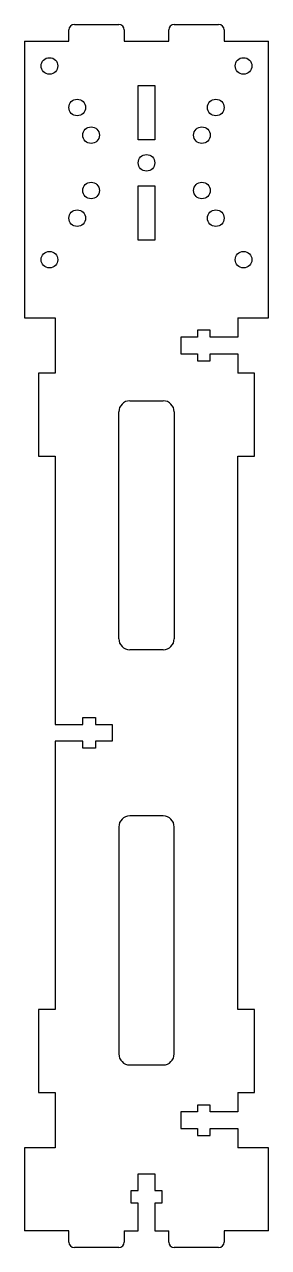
# Model space of a CAD drawing. Extents: x -22 to 22, y -110 to 110.
import ezdxf

# ---------------------------------------------------------------- set-up
doc = ezdxf.new("R2010")
doc.units = 0
doc.layers.get('0').update_dxf_attribs({"linetype": 'continuous'})

# ---------------------------------------------------------------- blocks, each defined once
blk = doc.blocks.new('FILLET001')
at = {"color": 0}
for p, q in [((-13, 110.5), (-5, 110.5)), ((5, 110.5), (13, 110.5)), ((-14, 107.5), (-14, 109.5)), ((-4, 109.5), (-4, 107.5)), ((4, 107.5), (4, 109.5)), ((14, 109.5), (14, 107.5)), ((-22, 107.5), (-14, 107.5)), ((-22, 107.5), (-22, 57.5)), ((-4, 107.5), (4, 107.5)), ((14, 107.5), (22, 107.5)), ((22, 57.5), (22, 107.5)), ((-1.5, 89.65), (-1.5, 99.45)), ((-1.5, 99.45), (1.5, 99.45)), ((1.5, 99.45), (1.5, 89.65)), ((1.5, 89.65), (-1.5, 89.65)), ((-1.5, 71.55), (-1.5, 81.35)), ((-1.5, 81.35), (1.5, 81.35)), ((1.5, 81.35), (1.5, 71.55)), ((1.5, 71.55), (-1.5, 71.55)), ((-22, 57.5), (-16.5, 57.5)), ((-16.5, 57.5), (-16.5, 47.5)), ((16.5, 57.5), (22, 57.5)), ((16.5, 57.5), (16.5, 54)), ((11.5, 55.25), (9.2, 55.25)), ((9.2, 55.25), (9.2, 54)), ((11.5, 54), (11.5, 55.25)), ((9.2, 54), (6.2, 54)), ((6.2, 54), (6.2, 51)), ((16.5, 54), (11.5, 54)), ((6.2, 51), (9.2, 51)), ((9.2, 51), (9.2, 49.75)), ((11.5, 49.75), (11.5, 51)), ((11.5, 51), (16.5, 51)), ((16.5, 51), (16.5, 47.5)), ((9.2, 49.75), (11.5, 49.75)), ((-16.5, 47.5), (-19.5, 47.5)), ((-19.5, 47.5), (-19.5, 32.5)), ((19.5, 47.5), (16.5, 47.5)), ((19.5, 32.5), (19.5, 47.5)), ((-3, 42.5), (3, 42.5)), ((-5, -0.5), (-5, 40.5)), ((5, 40.5), (5, -0.5)), ((-19.5, 32.5), (-16.5, 32.5)), ((-16.5, 32.5), (-16.5, -16)), ((16.5, 32.5), (19.5, 32.5)), ((16.5, -67.5), (16.5, 32.5)), ((3, -2.5), (-3, -2.5)), ((-11.5, -16), (-11.5, -14.75)), ((-11.5, -14.75), (-9.2, -14.75)), ((-9.2, -14.75), (-9.2, -16)), ((-16.5, -16), (-11.5, -16)), ((-9.2, -16), (-6.2, -16)), ((-6.2, -16), (-6.2, -19)), ((-11.5, -19), (-16.5, -19)), ((-16.5, -19), (-16.5, -67.5)), ((-11.5, -20.25), (-11.5, -19)), ((-6.2, -19), (-9.2, -19)), ((-9.2, -19), (-9.2, -20.25)), ((-9.2, -20.25), (-11.5, -20.25)), ((3, -32.5), (-3, -32.5)), ((-5, -34.5), (-5, -75.5)), ((5, -75.5), (5, -34.5)), ((-16.5, -67.5), (-19.5, -67.5)), ((-19.5, -67.5), (-19.5, -82.5)), ((19.5, -67.5), (16.5, -67.5)), ((19.5, -82.5), (19.5, -67.5)), ((-3, -77.5), (3, -77.5)), ((-19.5, -82.5), (-16.5, -82.5)), ((-16.5, -82.5), (-16.5, -92.5)), ((16.5, -82.5), (19.5, -82.5)), ((16.5, -82.5), (16.5, -86)), ((9.2, -86), (6.2, -86)), ((6.2, -86), (6.2, -89)), ((11.5, -84.75), (9.2, -84.75)), ((9.2, -84.75), (9.2, -86)), ((11.5, -86), (11.5, -84.75)), ((16.5, -86), (11.5, -86)), ((6.2, -89), (9.2, -89)), ((9.2, -89), (9.2, -90.25)), ((9.2, -90.25), (11.5, -90.25)), ((11.5, -90.25), (11.5, -89)), ((11.5, -89), (16.5, -89)), ((16.5, -89), (16.5, -92.5)), ((-16.5, -92.5), (-22, -92.5)), ((-22, -92.5), (-22, -107.5)), ((22, -92.5), (16.5, -92.5)), ((22, -107.5), (22, -92.5)), ((-1.5, -100.2), (-1.5, -97.2)), ((-1.5, -97.2), (1.5, -97.2)), ((1.5, -97.2), (1.5, -100.2)), ((-2.75, -102.5), (-2.75, -100.2)), ((-2.75, -100.2), (-1.5, -100.2)), ((1.5, -100.2), (2.75, -100.2)), ((2.75, -100.2), (2.75, -102.5)), ((-1.5, -102.5), (-2.75, -102.5)), ((-1.5, -107.5), (-1.5, -102.5)), ((2.75, -102.5), (1.5, -102.5)), ((1.5, -102.5), (1.5, -107.5)), ((-14, -107.5), (-22, -107.5)), ((-14, -109.5), (-14, -107.5)), ((-4, -107.5), (-4, -109.5)), ((-4, -107.5), (-1.5, -107.5)), ((1.5, -107.5), (4, -107.5)), ((4, -109.5), (4, -107.5)), ((22, -107.5), (14, -107.5)), ((14, -107.5), (14, -109.5)), ((-5, -110.5), (-13, -110.5)), ((13, -110.5), (5, -110.5))]:
    blk.add_line(p, q, dxfattribs=at)
for centre in [(-17.5, 103), (17.5, 103), (-12.5, 95.5), (12.5, 95.5), (-10, 90.5), (10, 90.5), (0, 85.5), (-10, 80.5), (10, 80.5), (-12.5, 75.5), (12.5, 75.5), (-17.5, 68), (17.5, 68)]:
    blk.add_circle(centre, 1.5, dxfattribs=at)
for centre, radius, start, end in [((-13, 109.5), 1, 90, -180), ((-5, 109.5), 1, 0, 90), ((5, 109.5), 1, 90, -180), ((13, 109.5), 1, 0, 90), ((-3, 40.5), 2, 90, -180), ((3, 40.5), 2, 0, 90), ((-3, -0.5), 2, 180, -90), ((3, -0.5), 2, -90, 0), ((-3, -34.5), 2, 90, -180), ((3, -34.5), 2, 0, 90), ((-3, -75.5), 2, -180, -90), ((3, -75.5), 2, -90, 0), ((-13, -109.5), 1, -180, -90), ((-5, -109.5), 1, -90, 0), ((5, -109.5), 1, -180, -90), ((13, -109.5), 1, -90, 0)]:
    blk.add_arc(centre, radius, start, end, dxfattribs=at)

msp = doc.modelspace()

# ---------------------------------------------------------------- block references
at = {"color": 0}
msp.add_blockref('FILLET001', (0, 0), dxfattribs=at)

doc.saveas('drawing.dxf')
